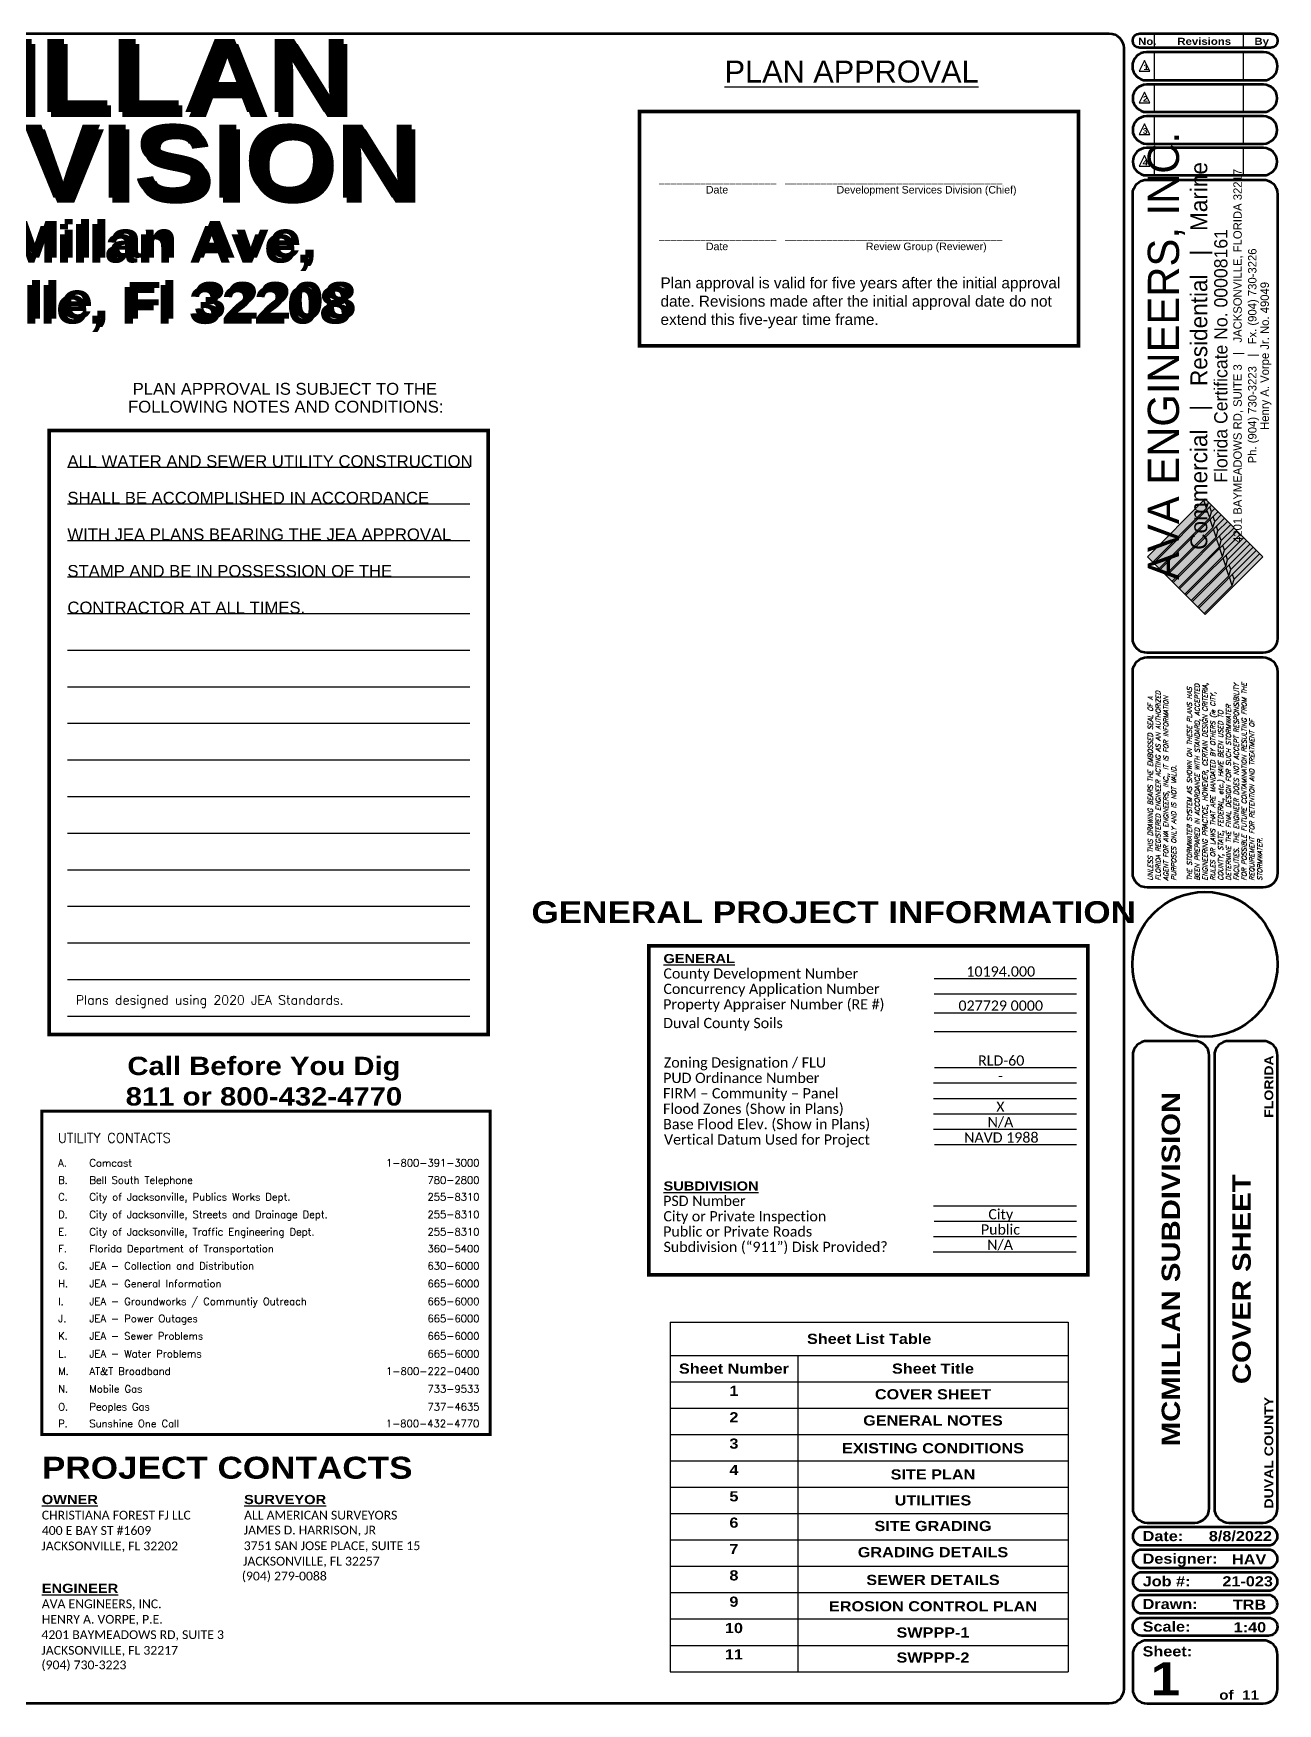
# Paper-space layout 'Cover' of a CAD drawing. Header units: feet, sheet in inches. Extents: x -1.2 to 33.8, y 0.1 to 22.9.
# Drawn here: x 16.75 to 33.75, y 0.11 to 22.93 of the extents above; entities that cross this region are included whole.
import ezdxf
from ezdxf.enums import TextEntityAlignment as Align

# ---------------------------------------------------------------- set-up
doc = ezdxf.new("R2010")
doc.units = ezdxf.units.FT
doc.header["$MEASUREMENT"] = 0
doc.layers.add('Border', color=118, linetype='Continuous', lineweight=70)
doc.layers.add('TBLK', color=7, linetype='Continuous')
doc.styles.add('ARIAL', font='arial.ttf')
doc.styles.add('AVA LOGO', font='')
doc.styles.add('DIM', font='simplex.shx')
doc.styles.add('L30', font='simplex.shx', dxfattribs={"oblique": 15, "height": 6})
doc.styles.add('Legend', font='calibri.ttf')
doc.styles.add('ROMAND', font='ariblk.ttf')
doc.styles.add('ROMANS', font='ROMANS.shx', dxfattribs={"height": 6})
doc.styles.get('AVA LOGO').set_extended_font_data('Agency FB')

# ---------------------------------------------------------------- blocks, each defined once
blk = doc.blocks.new('A$Ca8f96253')
h = blk.add_hatch(color=8)
h.paths.add_polyline_path([(34.662, 4.305), (34.618, 4.348), (34.289, 4.019), (34.311, 3.953)])
h.paths.add_polyline_path([(34.245, 4.151), (34.267, 4.085), (34.574, 4.392), (34.53, 4.436)])
h.paths.add_polyline_path([(34.486, 4.48), (34.443, 4.524), (34.201, 4.283), (34.223, 4.217)])
h.paths.add_polyline_path([(34.399, 4.568), (34.355, 4.612), (34.157, 4.414), (34.179, 4.348)])
h.paths.add_polyline_path([(34.311, 4.656), (34.267, 4.7), (34.113, 4.546), (34.135, 4.48)])
h.paths.add_polyline_path([(34.223, 4.743), (34.179, 4.787), (34.07, 4.678), (34.091, 4.612)])
h.paths.add_polyline_path([(34.135, 4.831), (34.091, 4.875), (34.026, 4.809), (34.048, 4.743)])
h.paths.add_polyline_path([(34.004, 4.963), (33.982, 4.941), (34.004, 4.875), (34.048, 4.919)])
h.paths.add_polyline_path([(33.828, 3.558), (33.901, 3.485), (34.285, 3.869), (34.249, 3.979)])
h.paths.add_polyline_path([(33.74, 3.646), (33.813, 3.573), (34.241, 4.001), (34.205, 4.11)])
h.paths.add_polyline_path([(34.197, 4.132), (34.161, 4.242), (33.653, 3.734), (33.726, 3.661)])
h.paths.add_polyline_path([(34.153, 4.264), (34.117, 4.374), (33.565, 3.822), (33.638, 3.749)])
h.paths.add_polyline_path([(34.11, 4.396), (34.073, 4.505), (33.477, 3.91), (33.55, 3.836)])
h.paths.add_polyline_path([(33.389, 3.997), (33.462, 3.924), (34.066, 4.527), (34.029, 4.637)])
h.paths.add_polyline_path([(33.301, 4.085), (33.375, 4.012), (34.022, 4.659), (33.985, 4.769)])
h.paths.add_polyline_path([(33.978, 4.791), (33.941, 4.901), (33.214, 4.173), (33.287, 4.1)])
h.paths.add_polyline_path([(33.126, 4.261), (33.199, 4.187), (33.934, 4.922), (33.897, 5.032)])
h = blk.add_hatch(color=9)
h.paths.add_polyline_path([(34.285, 3.869), (34.311, 3.953), (34.289, 4.019), (34.249, 3.979)])
h.paths.add_polyline_path([(34.245, 4.151), (34.205, 4.11), (34.241, 4.001), (34.267, 4.085)])
h.paths.add_polyline_path([(34.201, 4.283), (34.161, 4.242), (34.197, 4.132), (34.223, 4.217)])
h.paths.add_polyline_path([(34.179, 4.348), (34.157, 4.414), (34.117, 4.374), (34.153, 4.264)])
h.paths.add_polyline_path([(34.113, 4.546), (34.073, 4.505), (34.11, 4.396), (34.135, 4.48)])
h.paths.add_polyline_path([(34.066, 4.527), (34.091, 4.612), (34.07, 4.678), (34.029, 4.637)])
h.paths.add_polyline_path([(34.026, 4.809), (33.985, 4.769), (34.022, 4.659), (34.048, 4.743)])
h.paths.add_polyline_path([(34.004, 4.875), (33.982, 4.941), (33.941, 4.901), (33.978, 4.791)])
h.paths.add_polyline_path([(33.96, 5.007), (33.916, 5.051), (33.897, 5.032), (33.934, 4.922)])
h = blk.add_hatch(color=255)
h.paths.add_polyline_path([(34.311, 3.953), (34.285, 3.869), (33.901, 3.485), (33.916, 3.471), (34.706, 4.261), (34.662, 4.305)])
h.paths.add_polyline_path([(34.618, 4.348), (34.574, 4.392), (34.267, 4.085), (34.241, 4.001), (33.813, 3.573), (33.828, 3.558)])
h.paths.add_polyline_path([(34.197, 4.132), (33.726, 3.661), (33.74, 3.646), (34.53, 4.436), (34.486, 4.48), (34.223, 4.217)])
h.paths.add_polyline_path([(34.179, 4.348), (34.153, 4.264), (33.638, 3.749), (33.653, 3.734), (34.443, 4.524), (34.399, 4.568)])
h.paths.add_polyline_path([(34.11, 4.396), (33.55, 3.836), (33.565, 3.822), (34.355, 4.612), (34.311, 4.656), (34.135, 4.48)])
h.paths.add_polyline_path([(34.066, 4.527), (33.462, 3.924), (33.477, 3.91), (34.267, 4.7), (34.223, 4.743), (34.091, 4.612)])
h.paths.add_polyline_path([(34.048, 4.743), (34.022, 4.659), (33.375, 4.012), (33.389, 3.997), (34.179, 4.787), (34.135, 4.831)])
h.paths.add_polyline_path([(34.091, 4.875), (34.048, 4.919), (34.004, 4.875), (33.978, 4.791), (33.287, 4.1), (33.301, 4.085)])
h.paths.add_polyline_path([(33.934, 4.922), (33.199, 4.187), (33.214, 4.173), (34.004, 4.963), (33.96, 5.007)])
for p, q in [((33.224, 11.213), (33.224, 11.41)), ((34.442, 11.213), (34.442, 11.41)), ((33.088, 11.041), (33.015, 10.895)), ((33.16, 10.895), (33.088, 11.041)), ((33.224, 10.77), (33.224, 11.154)), ((34.442, 10.77), (34.442, 11.154)), ((33.015, 10.895), (33.16, 10.895)), ((33.088, 10.608), (33.015, 10.462)), ((33.16, 10.462), (33.088, 10.608)), ((33.224, 10.337), (33.224, 10.711)), ((34.442, 10.337), (34.442, 10.711)), ((33.015, 10.462), (33.16, 10.462)), ((33.224, 9.904), (33.224, 10.278)), ((34.442, 9.904), (34.442, 10.278)), ((33.088, 10.175), (33.015, 10.029)), ((33.16, 10.029), (33.088, 10.175)), ((33.015, 10.029), (33.16, 10.029)), ((33.224, 9.472), (33.224, 9.845)), ((34.442, 9.472), (34.442, 9.844)), ((33.088, 9.742), (33.015, 9.596)), ((33.015, 9.596), (33.16, 9.596)), ((33.16, 9.596), (33.088, 9.742)), ((33.126, 4.261), (33.916, 5.051)), ((33.934, 4.922), (33.897, 5.032)), ((34.706, 4.261), (33.916, 5.051)), ((33.214, 4.173), (34.004, 4.963)), ((33.301, 4.085), (34.091, 4.875)), ((33.978, 4.791), (33.941, 4.901)), ((34.004, 4.875), (33.982, 4.941)), ((34.048, 4.743), (34.026, 4.809)), ((33.389, 3.997), (34.179, 4.787)), ((33.477, 3.91), (34.267, 4.7)), ((33.565, 3.822), (34.355, 4.612)), ((34.022, 4.659), (33.985, 4.769)), ((34.066, 4.527), (34.029, 4.637)), ((34.091, 4.612), (34.07, 4.678)), ((33.653, 3.734), (34.443, 4.524)), ((33.74, 3.646), (34.53, 4.436)), ((33.828, 3.558), (34.618, 4.348)), ((34.11, 4.396), (34.073, 4.505)), ((34.135, 4.48), (34.113, 4.546)), ((34.153, 4.264), (34.117, 4.374)), ((34.179, 4.348), (34.157, 4.414)), ((33.916, 3.471), (33.126, 4.261)), ((33.916, 3.471), (34.706, 4.261)), ((34.197, 4.132), (34.161, 4.242)), ((34.223, 4.217), (34.201, 4.283)), ((34.241, 4.001), (34.205, 4.11)), ((34.267, 4.085), (34.245, 4.151)), ((34.285, 3.869), (34.249, 3.979)), ((34.311, 3.953), (34.289, 4.019))]:
    blk.add_line(p, q)
for points in [[(33.199, 4.187), (33.934, 4.922), (33.96, 5.007)], [(33.287, 4.1), (33.978, 4.791), (34.004, 4.875), (34.048, 4.919)], [(33.375, 4.012), (34.022, 4.659), (34.048, 4.743), (34.135, 4.831)], [(33.462, 3.924), (34.066, 4.527), (34.091, 4.612), (34.223, 4.743)], [(33.55, 3.836), (34.11, 4.396), (34.135, 4.48), (34.311, 4.656)], [(33.638, 3.749), (34.153, 4.264), (34.179, 4.348), (34.399, 4.568)], [(33.726, 3.661), (34.197, 4.132), (34.223, 4.217), (34.486, 4.48)], [(33.813, 3.573), (34.241, 4.001), (34.267, 4.085), (34.574, 4.392)], [(33.901, 3.485), (34.285, 3.869), (34.311, 3.953), (34.662, 4.305)]]:
    blk.add_lwpolyline(points)
at = {"layer": 'Border'}
for points in [[(32.803, 11.212), (32.803, -11.212, -0.414214), (32.605, -11.41), (1.498, -11.41, -0.414214), (1.3, -11.212), (1.3, 11.212, -0.414214), (1.498, 11.41), (32.605, 11.41, -0.414214)], [(33.025, 11.213, -1), (33.025, 11.41), (34.807, 11.41, -1), (34.807, 11.213)], [(33.113, 10.77), (34.714, 10.77, 1), (34.714, 11.154), (33.113, 11.154, 1)], [(33.113, 10.711, 1), (33.113, 10.337), (34.714, 10.337, 1), (34.714, 10.711)], [(33.113, 10.278, 1), (33.113, 9.904), (34.714, 9.904, 1), (34.714, 10.278)], [(34.714, 9.845), (33.113, 9.845, 1), (33.113, 9.472), (34.714, 9.472, 1)], [(32.926, 9.214, -0.414214), (33.124, 9.412), (34.708, 9.412, -0.414214), (34.905, 9.214), (34.905, 3.145, -0.414214), (34.708, 2.947), (33.124, 2.947, -0.414214), (32.926, 3.145)], [(33.124, -0.259, -0.414214), (32.926, -0.061), (32.926, 2.689, -0.414214), (33.124, 2.887), (34.708, 2.887, -0.414214), (34.905, 2.689), (34.905, -0.061, -0.414214), (34.708, -0.259)], [(33.971, -8.741), (33.971, -2.555, 0.414214), (33.773, -2.357), (33.124, -2.357, 0.414214), (32.926, -2.555), (32.926, -8.741, 0.414214), (33.124, -8.939), (33.773, -8.939, 0.414214)], [(34.24, -2.357, 0.414214), (34.042, -2.555), (34.042, -8.741, 0.414214), (34.24, -8.939), (34.708, -8.939, 0.414214), (34.905, -8.741), (34.905, -2.555, 0.414214), (34.708, -2.357)], [(34.781, -9.247, 1), (34.781, -8.999), (33.05, -8.999, 1), (33.05, -9.247)], [(34.781, -9.556, 1), (34.781, -9.308), (33.05, -9.308, 1), (33.05, -9.556)], [(34.781, -9.866, 1), (34.781, -9.618), (33.05, -9.618, 1), (33.05, -9.866)], [(34.781, -10.175, 1), (34.781, -9.928), (33.05, -9.928, 1), (33.05, -10.175)], [(33.05, -10.484, -1), (33.05, -10.237), (34.781, -10.237, -1), (34.781, -10.484)], [(34.905, -10.744, 0.414214), (34.708, -10.546), (33.124, -10.546, 0.414214), (32.926, -10.744), (32.926, -11.212, 0.414214), (33.124, -11.41), (34.708, -11.41, 0.414214), (34.905, -11.212)]]:
    blk.add_lwpolyline(points, format="xyb", close=True, dxfattribs=at)
blk.add_circle((33.913, -1.309), 0.99, dxfattribs=at)
at = {"style": 'ROMAND'}
for s, height, p in [('No.', 0.0972, (33, 11.253)), ('Revisions', 0.0972, (33.536, 11.254)), ('By', 0.0972, (34.589, 11.254)), ('1', 0.0777, (33.073, 10.911)), ('2', 0.0777, (33.065, 10.477)), ('3', 0.0777, (33.062, 10.039)), ('4', 0.0777, (33.062, 9.606)), ('Date:', 0.1385, (33.062, -9.19)), ('Designer:', 0.1385, (33.062, -9.499)), ('Job #:', 0.1385, (33.063, -9.808)), ('Drawn:', 0.1385, (33.062, -10.118)), ('Scale:', 0.1385, (33.062, -10.427)), ('Sheet:', 0.1385, (33.061, -10.765)), ('of', 0.1286, (34.109, -11.357)), ('11', 0.1286, (34.422, -11.357))]:
    blk.add_text(s, height=height, dxfattribs=at).set_placement(p)
at = {"style": 'AVA LOGO'}
for s, height, p in [('AVA ENGINEERS, INC.', 0.4268, (33.559, 7.004)), ('Commercial   |   Residential   |   Marine', 0.23047, (33.945, 7.004)), ('4201 BAYMEADOWS RD, SUITE 3   |   JACKSONVILLE, FLORIDA 32217', 0.11524, (34.416, 7.004)), ('Florida Certificate No. 00008161', 0.18, (34.22, 7.004)), ('Ph. (904) 730-3223   |   Fx. (904) 730-3226', 0.11524, (34.617, 7.004)), ('Henry A. Vorpe Jr. No. 49049', 0.11524, (34.787, 7.004))]:
    blk.add_text(s, height=height, rotation=90, dxfattribs=at).set_placement(p, align=Align.CENTER)
at = {"style": 'ROMAND'}
blk.add_text('FLORIDA', height=0.12, rotation=90, dxfattribs=at).set_placement((34.846, -2.553), align=Align.RIGHT)
for s, height, p in [('MCMILLAN SUBDIVISION', 0.25, (33.572, -7.893)), ('DUVAL COUNTY', 0.12, (34.846, -8.744))]:
    blk.add_text(s, height=height, rotation=90, dxfattribs=at).set_placement(p)
for s, p in [('8/8/2022', (34.828, -9.19)), ('HAV', (34.751, -9.508)), ('21-023', (34.841, -9.808)), ('TRB', (34.749, -10.127)), ('1:40', (34.749, -10.436))]:
    blk.add_text(s, height=0.1385, dxfattribs=at).set_placement(p, align=Align.RIGHT)
at = {"insert": (33.134, -0.165), "char_height": 0.065, "attachment_point": 1, "rotation": 90, "line_spacing_factor": 0.985714, "style": 'L30'}
blk.add_mtext_dynamic_manual_height_columns('UNLESS THIS DRAWING BEARS THE EMBOSSED SEAL OF A FLORIDA REGISTERED ENGINEER ACTING AS AN AUTHORIZED AGENT FOR AVA ENGINEERS, INC,, IT IS FOR INFORMATION PURPOSES ONLY AND IS NOT VALID.\\P\\PTHE STORMWATER SYSTEM AS SHOWN ON THESE PLANS HAS BEEN PREPARED IN ACCORDANCE WITH STANDARD, ACCEPTED ENGINEERING PRACTICE, HOWEVER, CERTAIN DESIGN CRITERIA, RULES OR LAWS THAT ARE MANDATED BY OTHERS (ie CITY, COUNTY, STATE, FEDERAL, etc.) HAVE BEEN USED TO DETERMINE THE FINAL DESIGN FOR SUCH STORMWATER FACILITIES. THE ENGINEER DOES NOT ACCEPT RESPONSIBILITY FOR POSSIBLE FUTURE CONTAMINATION RESULTING FROM THE REQUIREMENT FOR RETENTION AND TREATMENT OF STORMWATER.', width=2.97366, gutter_width=30, heights=[210.531], dxfattribs=at)

psp = doc.layouts.new('Cover')

# ---------------------------------------------------------------- linework, layer by layer
for p, q in [((25.453, 5.32), (30.895, 5.32)), ((25.453, 5.32), (25.453, 0.546)), ((30.895, 5.32), (30.895, 0.546)), ((25.453, 4.866), (30.895, 4.866)), ((27.198, 4.866), (27.198, 2.706)), ((25.453, 4.506), (30.895, 4.506)), ((25.453, 4.146), (30.895, 4.146)), ((25.453, 3.786), (30.895, 3.786)), ((25.453, 3.426), (30.895, 3.426)), ((25.453, 3.066), (30.895, 3.066)), ((25.453, 3.066), (30.895, 3.066)), ((27.198, 3.066), (27.198, 0.546)), ((25.453, 2.706), (30.895, 2.706)), ((25.453, 2.706), (30.895, 2.706)), ((25.453, 2.346), (30.895, 2.346)), ((25.453, 1.986), (30.895, 1.986)), ((25.453, 1.626), (30.895, 1.626)), ((25.453, 1.266), (30.895, 1.266)), ((25.453, 0.906), (30.895, 0.906)), ((25.453, 0.546), (30.895, 0.546)), ((25.453, 0.546), (30.895, 0.546))]:
    psp.add_line(p, q)
at = {"layer": 'TBLK'}
for p, q in [((17.219, 17.004), (22.719, 17.004)), ((17.219, 16.504), (22.719, 16.504)), ((17.219, 16.004), (22.719, 16.004)), ((17.219, 15.504), (22.719, 15.504)), ((17.219, 15.004), (22.719, 15.004)), ((17.219, 14.504), (22.719, 14.504)), ((17.219, 14.004), (22.719, 14.004)), ((17.219, 13.504), (22.719, 13.504)), ((17.219, 13.004), (22.719, 13.004)), ((17.219, 12.504), (22.719, 12.504)), ((17.219, 12.004), (22.719, 12.004)), ((17.219, 11.504), (22.719, 11.504)), ((17.219, 11.004), (22.719, 11.004)), ((17.219, 10.504), (22.719, 10.504)), ((17.219, 10.004), (22.719, 10.004)), ((17.219, 9.504), (22.719, 9.504))]:
    psp.add_line(p, q, dxfattribs=at)
at = {"layer": 'TBLK', "color": 66}
for p, q in [((29.06, 10.017), (31.008, 10.017)), ((29.06, 9.807), (31.008, 9.807)), ((29.06, 9.55), (31.008, 9.55)), ((29.06, 9.294), (31.008, 9.294)), ((29.065, 8.801), (31.008, 8.801)), ((29.055, 8.59), (31.008, 8.59)), ((29.054, 8.38), (31.008, 8.38)), ((29.054, 8.169), (31.008, 8.169)), ((29.055, 7.959), (31.008, 7.959)), ((29.067, 7.748), (31.008, 7.748)), ((29.055, 6.911), (31.008, 6.911)), ((29.06, 6.7), (31.008, 6.7)), ((29.055, 6.492), (31.008, 6.492)), ((29.05, 6.283), (31.003, 6.283))]:
    psp.add_line(p, q, dxfattribs=at)
at = {"layer": 'TBLK', "const_width": 0.05}
for points in [[(25.036, 21.862), (31.036, 21.862), (31.036, 18.662), (25.036, 18.662)], [(16.969, 17.504), (22.969, 17.504), (22.969, 9.254), (16.969, 9.254)], [(31.163, 10.464), (31.163, 5.97), (25.163, 5.97), (25.163, 10.464)]]:
    psp.add_lwpolyline(points, close=True, dxfattribs=at)
at = {"layer": 'TBLK', "color": 3, "const_width": 0.04, "flags": 128}
psp.add_lwpolyline([(16.868, 8.204), (22.997, 8.204), (22.997, 3.786), (16.868, 3.786)], close=True, dxfattribs=at)

# ---------------------------------------------------------------- block references
psp.add_blockref('A$Ca8f96253', (-1.151, 11.52))

# ---------------------------------------------------------------- texts
at = {"lineweight": 0, "style": 'ROMAND'}
psp.add_text('COVER SHEET', height=0.25, rotation=90, dxfattribs=at).set_placement((33.263, 5.908), align=Align.MIDDLE)
at = {"style": 'ROMAND'}
psp.add_text('1', height=0.45, dxfattribs=at).set_placement((32.221, 0.225), align=Align.CENTER)
for s, insert, char_height, width, attachment_point in [('Sheet List Table', (28.174, 5.093), 0.13854, 5.33371, 5), ('Sheet Number', (26.326, 4.686), 0.13854, 1.63679, 5), ('Sheet Title', (29.046, 4.686), 0.13854, 3.58892, 5), ('1', (26.326, 4.452), 0.139, 1.63679, 2), ('COVER SHEET', (29.046, 4.406), 0.13854, 3.58892, 2), ('2', (26.326, 4.092), 0.139, 1.63679, 2), ('GENERAL NOTES', (29.046, 4.048), 0.13854, 3.58892, 2), ('3', (26.326, 3.732), 0.139, 1.63679, 2), ('EXISTING CONDITIONS', (29.046, 3.669), 0.13854, 3.58892, 2), ('4', (26.326, 3.372), 0.139, 1.63679, 2), ('SITE PLAN', (29.046, 3.311), 0.1385, 3.58892, 2), ('5', (26.326, 3.012), 0.139, 1.63679, 2), ('UTILITIES', (29.046, 2.886), 0.1385, 3.58892, 5), ('6', (26.326, 2.652), 0.139, 1.63679, 2), ('SITE GRADING', (29.046, 2.606), 0.13854, 3.58892, 2), ('7', (26.326, 2.292), 0.139, 1.63679, 2), ('GRADING DETAILS', (29.046, 2.248), 0.13854, 3.58892, 2), ('8', (26.326, 1.932), 0.139, 1.63679, 2), ('\\pt1.10832;SEWER DETAILS', (29.046, 1.869), 0.13854, 3.58892, 2), ('9', (26.326, 1.572), 0.139, 1.63679, 2), ('\\pt1.10832;EROSION CONTROL PLAN', (29.046, 1.509), 0.13854, 3.58892, 2), ('10', (26.326, 1.212), 0.1385, 1.63679, 2), ('SWPPP-1', (29.046, 1.151), 0.1385, 3.58892, 2), ('11', (26.326, 0.852), 0.1385, 1.63679, 2), ('SWPPP-2', (29.046, 0.809), 0.1385, 3.58892, 2)]:
    psp.add_mtext(s, dxfattribs=dict(at, insert=insert, char_height=char_height, width=width, attachment_point=attachment_point))
at = {"layer": 'TBLK', "lineweight": 0, "style": 'ROMAND'}
for s, p in [('MCMILLAN ', (17.059, 22.356)), ('SUBDIVISION', (16.833, 21.186))]:
    psp.add_text(s, height=1, dxfattribs=at).set_placement(p, align=Align.MIDDLE)
at = {"layer": 'TBLK', "color": 215, "lineweight": 0, "style": 'ROMAND'}
for s, p in [('MCMILLAN ', (17.109, 22.288)), ('SUBDIVISION', (16.884, 21.118))]:
    psp.add_text(s, height=1, dxfattribs=at).set_placement(p, align=Align.MIDDLE)
at = {"layer": 'TBLK'}
for s, height, style, p in [('____________________   _____________________________________', 0.10315, 'ARIAL', (25.303, 20.898)), ('                Date                                     Development Services Division (Chief)', 0.10315, 'ARIAL', (25.303, 20.743)), ('____________________   _____________________________________', 0.10315, 'ARIAL', (25.303, 20.124)), ('                Date                                               Review Group (Reviewer)', 0.10315, 'ARIAL', (25.303, 19.969)), (' PLAN APPROVAL IS SUBJECT TO THE', 0.16286, 'ARIAL', (18.047, 17.993)), ('FOLLOWING NOTES AND CONDITIONS:', 0.16286, 'ARIAL', (18.047, 17.749)), ('ALL WATER AND SEWER UTILITY CONSTRUCTION ', 0.16286, 'ARIAL', (17.219, 17.004)), ('SHALL BE ACCOMPLISHED IN ACCORDANCE', 0.16286, 'ARIAL', (17.219, 16.504)), ('WITH JEA PLANS BEARING THE JEA APPROVAL', 0.16286, 'ARIAL', (17.219, 16.004)), ('STAMP AND BE IN POSSESSION OF THE ', 0.16286, 'ARIAL', (17.219, 15.504)), ('CONTRACTOR AT ALL TIMES.', 0.16286, 'ARIAL', (17.219, 15.004)), ('GENERAL PROJECT INFORMATION', 0.3, 'ROMAND', (23.559, 10.774)), ('%%UGENERAL', 0.125, 'ROMAND', (25.363, 10.227)), ('Plans designed using 2020 JEA Standards.', 0.125, 'DIM', (17.334, 9.66)), ('%%USUBDIVISION', 0.125, 'ROMAND', (25.364, 7.12)), ('PROJECT CONTACTS', 0.3, 'ROMAND', (16.871, 3.183)), ('%%UOWNER', 0.125, 'ROMAND', (16.869, 2.836)), ('%%USURVEYOR', 0.125, 'ROMAND', (19.632, 2.836)), ('%%UENGINEER', 0.125, 'ROMAND', (16.869, 1.623))]:
    psp.add_text(s, height=height, dxfattribs=dict(at, style=style)).set_placement(p)
at = {"layer": 'TBLK', "lineweight": 0, "style": 'Legend'}
for s, height, p in [('County Development Number', 0.14, (25.363, 10.016)), ('Concurrency Application Number', 0.14, (25.363, 9.806)), ('Property Appraiser Number (RE #)', 0.14, (25.359, 9.595)), ('Duval County Soils', 0.14, (25.359, 9.339)), ('Zoning Designation / FLU', 0.14, (25.368, 8.8)), ('PUD Ordinance Number', 0.14, (25.359, 8.589)), ('FIRM – Community – Panel', 0.14, (25.358, 8.379)), ('Flood Zones (Show in Plans)', 0.14, (25.358, 8.168)), ('Base Flood Elev. (Show in Plans)', 0.14, (25.359, 7.958)), ('Vertical Datum Used for Project', 0.14, (25.371, 7.747)), ('City or Private Inspection', 0.14, (25.363, 6.699)), ('PSD Number', 0.14, (25.359, 6.909)), ('Public or Private Roads', 0.14, (25.359, 6.491)), ('Subdivision (“911”) Disk Provided?', 0.14, (25.364, 6.28)), ('CHRISTIANA FOREST FJ LLC', 0.12, (16.869, 2.625)), ('ALL AMERICAN SURVEYORS', 0.12, (19.633, 2.625)), ('400 E BAY ST #1609', 0.12, (16.869, 2.415)), ('JAMES D. HARRISON, JR', 0.12, (19.628, 2.421)), ('JACKSONVILLE, FL 32202', 0.12, (16.864, 2.204)), ('3751 SAN JOSE PLACE, SUITE 15', 0.12, (19.628, 2.207)), ('JACKSONVILLE, FL 32257', 0.12, (19.619, 1.996)), ('(904) 279-0088', 0.12, (19.602, 1.793)), ('AVA ENGINEERS, INC.', 0.12, (16.869, 1.413)), ('HENRY A. VORPE, P.E.', 0.12, (16.869, 1.202)), ('4201 BAYMEADOWS RD, SUITE 3', 0.12, (16.864, 0.992)), ('JACKSONVILLE, FL 32217', 0.12, (16.864, 0.778)), ('(904) 730-3223', 0.12, (16.864, 0.579))]:
    psp.add_text(s, height=height, dxfattribs=at).set_placement(p)
for s, p in [('10194.000', (29.972, 10.044)), ('027729 0000', (29.972, 9.577)), ('RLD-60', (29.978, 8.827)), ('-', (29.968, 8.617)), ('X', (29.967, 8.196)), ('N/A', (29.968, 7.985)), ('NAVD 1988', (29.98, 7.775)), ('City', (29.972, 6.726)), ('Public', (29.968, 6.518)), ('N/A', (29.963, 6.31))]:
    psp.add_text(s, height=0.14, dxfattribs=at).set_placement(p, align=Align.CENTER)
at = {"layer": 'TBLK', "color": 7, "style": 'ROMANS'}
for s, height, p in [('UTILITY CONTACTS', 0.13, (17.089, 7.774)), ('A.', 0.1, (17.092, 7.448)), ('Comcast', 0.1, (17.519, 7.448)), ('B.', 0.1, (17.092, 7.213)), ('Bell South Telephone', 0.1, (17.519, 7.213)), ('C.', 0.1, (17.092, 6.983)), ('City of Jacksonville, Publics Works Dept.', 0.1, (17.519, 6.983)), ('City of Jacksonville, Streets and Drainage Dept.', 0.1, (17.519, 6.744)), ('D.', 0.1, (17.092, 6.744)), ('E.', 0.1, (17.092, 6.506)), ('City of Jacksonville, Traffic Engineering Dept.', 0.1, (17.519, 6.506)), ('F.', 0.1, (17.092, 6.276)), ('Florida Department of Transportation', 0.1, (17.519, 6.276)), ('G.', 0.1, (17.092, 6.041)), ('JEA - Collection and Distribution', 0.1, (17.519, 6.041)), ('H.', 0.1, (17.092, 5.798)), ('JEA - General Information', 0.1, (17.519, 5.798)), ('I.', 0.1, (17.092, 5.556)), ('JEA - Groundworks / Communtiy Outreach', 0.1, (17.519, 5.556)), ('J.', 0.1, (17.092, 5.321)), ('JEA - Power Outages', 0.1, (17.519, 5.321)), ('K.', 0.1, (17.092, 5.083)), ('JEA - Sewer Problems', 0.1, (17.519, 5.083)), ('L.', 0.1, (17.092, 4.84)), ('JEA - Water Problems', 0.1, (17.519, 4.84)), ('M.', 0.1, (17.092, 4.602)), ('AT&T Broadband', 0.1, (17.519, 4.602)), ('N.', 0.1, (17.092, 4.359)), ('Mobile Gas', 0.1, (17.519, 4.359)), ('O.', 0.1, (17.092, 4.116)), ('Peoples Gas', 0.1, (17.519, 4.116)), ('P.', 0.1, (17.092, 3.886)), ('Sunshine One Call', 0.1, (17.519, 3.886))]:
    psp.add_text(s, height=height, dxfattribs=at).set_placement(p)
for s, p in [('1-800-391-3000', (22.85, 7.448)), ('780-2800', (22.85, 7.213)), ('255-8310', (22.85, 6.983)), ('255-8310', (22.85, 6.744)), ('255-8310', (22.85, 6.506)), ('360-5400', (22.85, 6.276)), ('630-6000', (22.85, 6.041)), ('665-6000', (22.85, 5.798)), ('665-6000', (22.85, 5.556)), ('665-6000', (22.85, 5.321)), ('665-6000', (22.85, 5.083)), ('665-6000', (22.85, 4.84)), ('1-800-222-0400', (22.85, 4.602)), ('733-9533', (22.85, 4.359)), ('737-4635', (22.85, 4.116)), ('1-800-432-4770', (22.847, 3.886))]:
    psp.add_text(s, height=0.1, dxfattribs=at).set_placement(p, align=Align.RIGHT)
at = {"layer": 'TBLK', "insert": (26.199, 22.255), "char_height": 0.3, "attachment_point": 7, "style": 'ARIAL'}
psp.add_mtext('{\\LPLAN APPROVAL}', dxfattribs=at)
at = {"layer": 'TBLK', "color": 215, "insert": (16.926, 20.299), "char_height": 0.5, "width": 14.76643, "attachment_point": 2, "style": 'ROMAND'}
psp.add_mtext('3691 McMillan Ave, \\PJacksonville, Fl 32208', dxfattribs=at)
at = {"layer": 'TBLK', "insert": (16.992, 20.367), "char_height": 0.5, "width": 11.39131, "attachment_point": 2, "style": 'ROMAND'}
psp.add_mtext('3691 McMillan Ave, \\PJacksonville, Fl 32208', dxfattribs=at)
at = {"layer": 'TBLK', "insert": (25.323, 19.597), "char_height": 0.15, "width": 5.53996, "attachment_point": 1}
psp.add_mtext('{\\fArial|b0|i0|c0|p34;Plan approval is valid for five years after the initial approval date. Revisions made after the initial approval date do not extend this five-year time frame.}', dxfattribs=at)
at = {"layer": 'TBLK', "color": 7, "insert": (19.904, 8.948), "char_height": 0.25, "width": 5.1264, "attachment_point": 2, "style": 'ROMAND'}
psp.add_mtext('Call Before You Dig\\P811 or 800-432-4770', dxfattribs=at)

doc.saveas('drawing.dxf')
